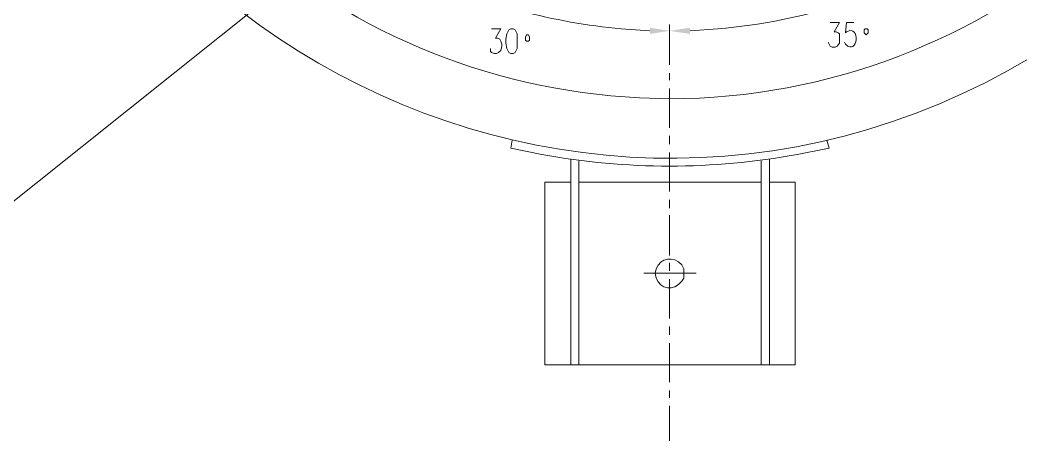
# Model space of a CAD drawing. Header units: millimetres. Extents: x 0 to 819, y 0 to 1152.
# Drawn here: x 160 to 334.9, y 245.8 to 319.4 of the extents above; entities that cross this region are included whole.
import ezdxf

# ---------------------------------------------------------------- set-up
doc = ezdxf.new("R2010")
doc.units = ezdxf.units.MM
doc.layers.add('1', color=7, linetype='Continuous')

msp = doc.modelspace()

# ---------------------------------------------------------------- hatches: boundary and pattern name
h = msp.add_hatch(color=0)
h.dxf.hatch_style = 2
h.paths.add_polyline_path([(270.18, 318.021732), (270.18, 316.941732), (273.6, 317.481732)])
h = msp.add_hatch(color=0)
h.dxf.hatch_style = 2
h.paths.add_polyline_path([(277.2, 316.941732), (277.2, 318.021732), (273.6, 317.481732)])

# ---------------------------------------------------------------- linework, layer by layer
at = {"layer": '1', "color": 0, "lineweight": 9}
for points in [[(235.44, 348.801732), (154.62, 284.361732), (140.76, 284.361732)], [(273.6, 311.541732), (273.6, 318.561732)], [(273.6, 318.561732), (273.6, 316.041732)], [(301.68, 318.921732), (303.3, 318.921732), (302.4, 317.301732), (302.76, 317.301732), (303.12, 317.121732), (303.3, 316.941732), (303.3, 316.221732), (303.3, 315.861732), (303.3, 315.321732), (302.94, 314.781732), (302.58, 314.601732), (302.04, 314.601732), (301.68, 314.781732), (301.5, 315.141732), (301.32, 315.501732)], [(242.46, 317.841732), (244.08, 317.841732), (243.18, 316.221732), (243.54, 316.221732), (243.9, 316.041732), (244.08, 315.681732), (244.26, 315.141732), (244.26, 314.781732), (244.08, 314.061732), (243.72, 313.701732), (243.36, 313.521732), (243, 313.521732), (242.46, 313.701732), (242.28, 313.881732), (242.28, 314.421732)], [(245.88, 317.841732), (245.52, 317.661732), (245.16, 316.941732), (244.98, 316.041732), (244.98, 315.321732), (245.16, 314.421732), (245.52, 313.701732), (245.88, 313.521732), (246.24, 313.521732), (246.6, 313.701732), (246.96, 314.421732), (246.96, 315.321732), (246.96, 316.041732), (246.96, 316.941732), (246.6, 317.661732), (246.24, 317.841732), (245.88, 317.841732)], [(249.12, 316.221732), (249.12, 316.401732), (248.94, 316.761732), (248.76, 316.761732), (248.58, 316.761732), (248.4, 316.401732), (248.4, 316.221732), (248.4, 315.861732), (248.58, 315.681732), (248.76, 315.681732), (248.94, 315.681732), (249.12, 315.861732), (249.12, 316.221732)], [(308.34, 317.301732), (308.34, 317.661732), (308.16, 317.841732), (307.98, 317.841732), (307.8, 317.841732), (307.62, 317.661732), (307.62, 317.301732), (307.62, 317.121732), (307.8, 316.941732), (307.98, 316.761732), (308.16, 316.941732), (308.34, 317.121732), (308.34, 317.301732)], [(273.6, 308.841732), (273.6, 310.101732)], [(273.6, 300.561732), (273.6, 307.401732)], [(273.6, 297.681732), (273.6, 299.121732)], [(273.6, 289.401732), (273.6, 296.241732)], [(273.6, 286.521732), (273.6, 287.961732)], [(273.6, 278.241732), (273.6, 285.261732)], [(273.6, 275.541732), (273.6, 276.981732)], [(278.28, 275.181732), (269.1, 275.181732)], [(273.6, 267.261732), (273.6, 274.101732)], [(273.6, 264.381732), (273.6, 265.821732)], [(273.6, 256.101732), (273.6, 262.941732)], [(273.6, 253.401732), (273.6, 254.661732)], [(273.6, 245.841732), (273.6, 251.961732)]]:
    msp.add_lwpolyline(points, dxfattribs=at)
at = {"layer": '1', "color": 0, "lineweight": 18}
for points in [[(246.06, 298.401732), (245.88, 296.961732)], [(301.14, 298.401732), (301.5, 296.961732)], [(256.32, 259.161732), (256.32, 294.981732)], [(257.76, 259.161732), (257.76, 294.801732)], [(289.62, 259.161732), (289.62, 294.801732)], [(291.06, 259.161732), (291.06, 294.981732)], [(251.82, 259.161732), (251.82, 291.021732), (256.32, 291.021732)], [(289.62, 291.021732), (257.76, 291.021732)], [(291.06, 291.021732), (295.56, 291.021732)], [(295.56, 291.021732), (295.56, 259.161732)], [(295.56, 259.161732), (251.82, 259.161732)]]:
    msp.add_lwpolyline(points, dxfattribs=at)
for points, knots in [([(364.14, 501.081732), (364.14, 501.081732), (360.36, 504.861732), (360.36, 504.861732), (360.36, 504.861732), (356.58, 508.641732), (356.58, 508.641732), (280.44, 576.861732), (161.1, 530.421732), (151.38, 428.721732), (151.38, 428.721732), (151.02, 423.321732), (151.02, 423.321732), (151.02, 423.321732), (150.84, 418.101732), (150.84, 418.101732), (151.92, 315.861732), (266.76, 259.161732), (348.48, 320.721732), (348.48, 320.721732), (352.62, 323.961732), (352.62, 323.961732), (352.62, 323.961732), (356.58, 327.561732), (356.58, 327.561732)], [0, 0, 0, 0, 1, 1, 1, 2, 2, 2, 3, 3, 3, 4, 4, 4, 5, 5, 5, 6, 6, 6, 7, 7, 7, 8, 8, 8, 8]), ([(386.1, 417.921732), (386.1, 417.921732), (385.92, 423.141732), (385.92, 423.141732), (385.92, 423.141732), (385.56, 428.361732), (385.56, 428.361732), (385.56, 428.361732), (385.02, 433.581732), (385.02, 433.581732), (377.28, 487.221732), (333, 527.721732), (278.82, 530.241732), (278.82, 530.241732), (273.6, 530.421732), (273.6, 530.421732), (273.6, 530.421732), (268.38, 530.241732), (268.38, 530.241732), (212.22, 527.541732), (167.04, 484.341732), (161.82, 428.361732), (161.82, 428.361732), (161.46, 423.141732), (161.46, 423.141732), (161.46, 423.141732), (161.28, 417.921732), (161.28, 417.921732), (161.28, 417.921732), (161.46, 412.881732), (161.46, 412.881732), (161.46, 412.881732), (161.82, 407.661732), (161.82, 407.661732), (166.86, 353.841732), (209.34, 311.181732), (263.34, 306.141732), (263.34, 306.141732), (268.38, 305.781732), (268.38, 305.781732), (268.38, 305.781732), (273.6, 305.601732), (273.6, 305.601732), (329.76, 305.781732), (377.1, 347.001732), (385.02, 402.441732), (385.02, 402.441732), (385.56, 407.661732), (385.56, 407.661732), (385.56, 407.661732), (385.92, 412.881732), (385.92, 412.881732), (385.92, 412.881732), (386.1, 417.921732), (386.1, 417.921732)], [0, 0, 0, 0, 1, 1, 1, 2, 2, 2, 3, 3, 3, 4, 4, 4, 5, 5, 5, 6, 6, 6, 7, 7, 7, 8, 8, 8, 9, 9, 9, 10, 10, 10, 11, 11, 11, 12, 12, 12, 13, 13, 13, 14, 14, 14, 15, 15, 15, 16, 16, 16, 17, 17, 17, 18, 18, 18, 18]), ([(245.88, 296.961732), (245.88, 296.961732), (251.28, 295.881732), (251.28, 295.881732), (266.04, 293.181732), (281.16, 293.181732), (295.92, 295.881732), (295.92, 295.881732), (301.5, 296.961732), (301.5, 296.961732)], [0, 0, 0, 0, 1, 1, 1, 2, 2, 2, 3, 3, 3, 3]), ([(276.12, 275.181732), (276.12, 275.181732), (276.12, 275.901732), (276.12, 275.901732), (276.12, 275.901732), (275.76, 276.621732), (275.76, 276.621732), (274.32, 278.241732), (271.98, 277.881732), (271.26, 275.901732), (271.26, 275.901732), (271.08, 275.181732), (271.08, 275.181732), (271.08, 275.181732), (271.26, 274.281732), (271.26, 274.281732), (271.98, 272.301732), (274.32, 271.941732), (275.76, 273.741732), (275.76, 273.741732), (276.12, 274.281732), (276.12, 274.281732), (276.12, 274.281732), (276.12, 275.181732), (276.12, 275.181732)], [0, 0, 0, 0, 1, 1, 1, 2, 2, 2, 3, 3, 3, 4, 4, 4, 5, 5, 5, 6, 6, 6, 7, 7, 7, 8, 8, 8, 8])]:
    msp.add_open_spline(points, degree=3, knots=knots, dxfattribs=at)
at = {"layer": '1', "color": 0, "lineweight": 9}
for points, knots in [([(277.2, 317.481732), (277.2, 317.481732), (282.06, 317.841732), (282.06, 317.841732), (297, 319.101732), (311.22, 323.601732), (324.18, 331.161732), (324.18, 331.161732), (328.5, 333.681732), (328.5, 333.681732)], [0, 0, 0, 0, 1, 1, 1, 2, 2, 2, 3, 3, 3, 3]), ([(226.44, 329.181732), (226.44, 329.181732), (230.94, 327.021732), (230.94, 327.021732), (241.74, 321.981732), (253.26, 318.921732), (265.14, 317.841732), (265.14, 317.841732), (270.18, 317.481732), (270.18, 317.481732)], [0, 0, 0, 0, 1, 1, 1, 2, 2, 2, 3, 3, 3, 3]), ([(305.82, 318.921732), (305.82, 318.921732), (304.56, 318.921732), (304.56, 318.921732), (304.56, 318.921732), (304.38, 317.121732), (304.38, 317.121732), (304.38, 317.121732), (304.56, 317.301732), (304.56, 317.301732), (307.08, 318.741732), (306.54, 312.981732), (304.38, 315.141732), (304.38, 315.141732), (304.2, 315.501732), (304.2, 315.501732)], [0, 0, 0, 0, 1, 1, 1, 2, 2, 2, 3, 3, 3, 4, 4, 4, 5, 5, 5, 5])]:
    msp.add_open_spline(points, degree=3, knots=knots, dxfattribs=at)

doc.saveas('drawing.dxf')
